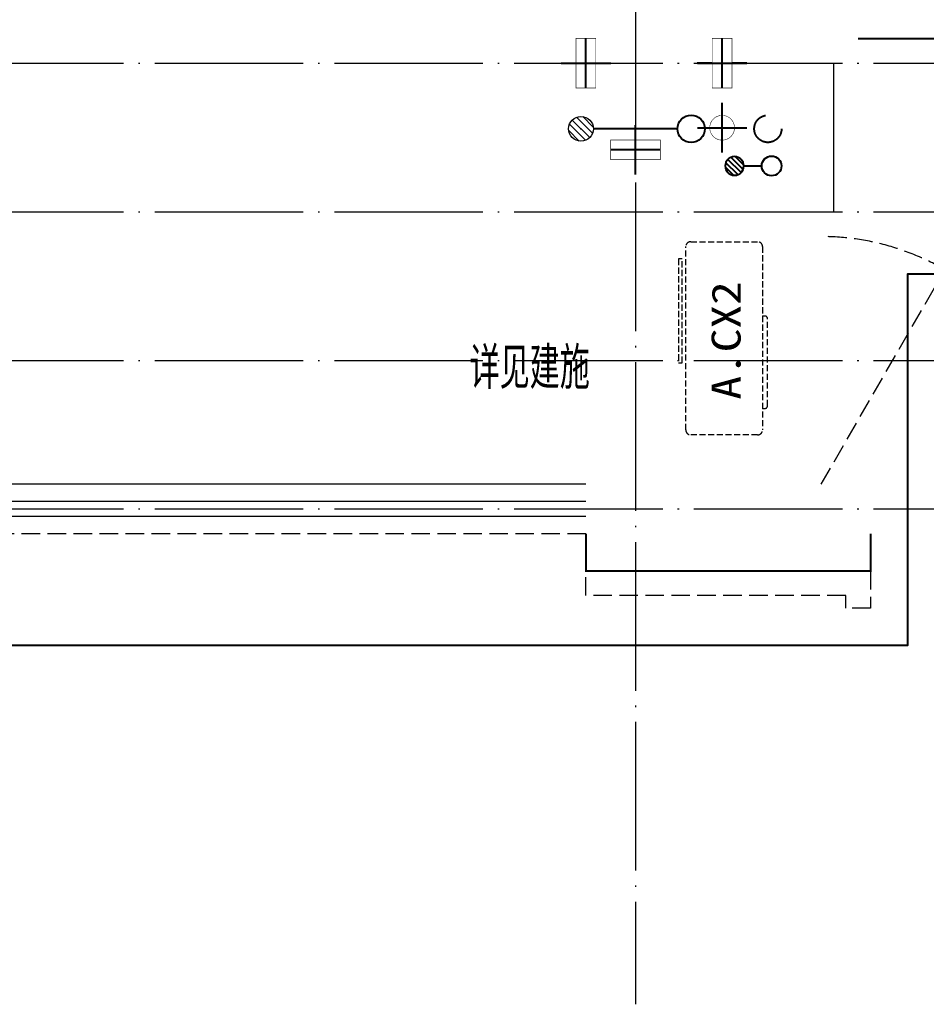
# Model space of a CAD drawing. Extents: x 27938 to 725830, y -209821 to 1628073.
# Drawn here: x 293529 to 297192, y 516740 to 520716 of the extents above; entities that cross this region are included whole.
import ezdxf

# ---------------------------------------------------------------- set-up
doc = ezdxf.new("R2010")
doc.units = 0
doc.header["$LTSCALE"] = 1000
doc.header["$MEASUREMENT"] = 0
doc.linetypes.add('DASH', pattern=[0.35, 0.25, -0.1])
doc.linetypes.add('DOTE', pattern=[2.42, 2, -0.2, 0.02, -0.2])
for name, color, linetype in [('3.5方案汇报，与郭总、侯月琴确定户型_t8$0$2020.03.04 -1安徽标准化洋房户型(UA）_t8_t8$0$看线', 154, 'Continuous'), ('EQUIP_地漏', 7, 'Continuous'), ('PUB_TEXT', 4, 'Continuous'), ('VPIPE-凝结', 150, 'Continuous'), ('VPIPE-废水', 31, 'Continuous'), ('VPIPE-雨水', 4, 'DASH'), ('机电标识类', 1, 'Continuous'), ('看线', 251, 'Continuous')]:
    doc.layers.add(name, color=color, linetype=linetype)
for name, color, linetype, lineweight in [('DOTE', 19, 'DOTE', 9), ('LVTRY', 1, 'Continuous', 13), ('WINDOW', 144, 'Continuous', 15), ('平面-栏杆', 135, 'Continuous', 15), ('平面-看线', 45, 'Continuous', 15), ('平面-空调室内机', 176, 'Continuous', 9), ('平面-空调预留孔', 173, 'Continuous', 15), ('空调', 76, 'Continuous', 13)]:
    doc.layers.add(name, color=color, linetype=linetype, lineweight=lineweight)
doc.styles.add('_TCH_AXIS', font='COMPLEX', dxfattribs={"bigfont": 'GBCBIG'})
doc.styles.add('黑体', font='')
doc.styles.get('黑体').set_extended_font_data('SimHei')

# ---------------------------------------------------------------- blocks, each defined once
blk = doc.blocks.new('FGDGDRGSDGDG')
at = {"layer": 'DOTE', "linetype": 'DOTE', "ltscale": 0.3}
for p, q in [((514082.5, 522348.5), (514082.5, 513948.5)), ((488182.5, 517748.5), (546982.5, 517748.5)), ((514882.5, 517748.5), (514882.5, 517148.5)), ((488182.5, 517148.5), (546982.5, 517148.5)), ((488182.5, 516548.5), (546982.5, 516548.5)), ((488182.5, 515948.5), (546982.5, 515948.5))]:
    blk.add_line(p, q, dxfattribs=at)
blk = doc.blocks.new('ferre')
at = {"layer": '平面-空调预留孔', "linetype": 'DASH', "ltscale": 0.1}
for p, q in [((93392.7, 115403.5), (93392.7, 115393.5)), ((93402.7, 115383.5), (93755.6, 115383.5)), ((93765.6, 115393.5), (93765.6, 115403.5))]:
    blk.add_line(p, q, dxfattribs=at)
blk.add_lwpolyline([(93996.7, 115742.6), (93576.8, 115742.6), (93576.8, 115727.5), (93996.7, 115727.5)], close=True, dxfattribs=at)
blk.add_lwpolyline([(94045.9, 115403.5), (93305.9, 115403.5, -0.414214), (93285.9, 115423.5), (93285.9, 115693.5, -0.414214), (93305.9, 115713.5), (94045.9, 115713.5, -0.414214), (94065.9, 115693.5), (94065.9, 115423.5, -0.414214)], format="xyb", close=True, dxfattribs=at)
for centre, start, end in [((93402.7, 115393.5), 180, 270), ((93755.6, 115393.5), 270, 0)]:
    blk.add_arc(centre, 10, start, end, dxfattribs=at)
at = {"layer": '平面-空调预留孔', "color": 251, "linetype": 'DASH', "ltscale": 0.1, "true_color": 0x636466, "style": '黑体', "width": 1.2}
blk.add_text('A.CX2', height=117.05, dxfattribs=at).set_placement((93428.3, 115492.1))
blk = doc.blocks.new('fergve')
at = {"layer": '平面-空调预留孔', "linetype": 'DASH', "ltscale": 0.1}
blk.add_blockref('ferre', (25670, -60415.8), dxfattribs=at)
blk = doc.blocks.new('dongkong')
blk.add_wipeout([(-603756, 210771), (-603756, 210570.8), (-603836, 210570.8), (-603836, 210771)])
at = {"layer": '机电标识类', "color": 250, "linetype": 'DASH', "ltscale": 400}
for p, q in [((-603796, 210771), (-603796, 210570.8)), ((-603896, 210670.7), (-603696, 210670.7))]:
    blk.add_line(p, q, dxfattribs=at)
at = {"layer": '空调', "color": 6, "linetype": 'DASH', "const_width": 2}
blk.add_lwpolyline([(-603756, 210771), (-603756, 210570.8), (-603836, 210570.8), (-603836, 210771)], close=True, dxfattribs=at)
blk = doc.blocks.new('GGDGDGDG')
at = {"layer": '机电标识类', "color": 250, "linetype": 'DASH', "ltscale": 400}
for p, q in [((704092.5, 766289.8), (704092.5, 766489.8)), ((704192.5, 766389.8), (703992.5, 766389.8))]:
    blk.add_line(p, q, dxfattribs=at)
at = {"layer": '空调', "color": 1, "linetype": 'DASH', "const_width": 2}
blk.add_lwpolyline([(704042.5, 766389.8, 0.999999), (704142.5, 766389.8, 0.999999), (704042.5, 766389.8)], format="xyb", dxfattribs=at)
blk = doc.blocks.new('$lvtry$00000171')
for p, q in [((-74.2, 10.6), (-10.6, 74.2)), ((-69.8, -27.4), (27.4, 69.8)), ((-53, -53), (53, 53)), ((-27.4, -69.8), (69.8, 27.4)), ((10.6, -74.2), (74.2, -10.6))]:
    blk.add_line(p, q)
blk.add_circle((0, 0), 75)
blk.add_point((0, 0))
blk = doc.blocks.new('$TwtSys$00000141')
at = {"color": 1}
for p, q in [((-47.1, 3.8), (-5, 45.9)), ((-47.1, 3.8), (-5, 45.9)), ((-43.6, -17.5), (17.5, 43.6)), ((-43.6, -17.5), (17.5, 43.6)), ((-33.2, -33.2), (33.2, 33.2)), ((-33.2, -33.2), (33.2, 33.2)), ((-16.2, -43.5), (43.8, 16.4)), ((-16.2, -43.5), (43.8, 16.4)), ((5.7, -46.1), (46.1, -5.7)), ((5.7, -46.1), (46.1, -5.7))]:
    blk.add_line(p, q, dxfattribs=at)
blk.add_circle((0, 0), 47, dxfattribs=at)
blk.add_circle((0, 0), 47, dxfattribs=at)

msp = doc.modelspace()

# ---------------------------------------------------------------- linework, layer by layer
at = {"color": 30, "const_width": 8}
msp.add_lwpolyline([(296966.6, 518640.4), (296966.6, 518490.4), (295816.6, 518490.4), (295816.6, 518640.4)], dxfattribs=at)
at = {"layer": '3.5方案汇报，与郭总、侯月琴确定户型_t8$0$2020.03.04 -1安徽标准化洋房户型(UA）_t8_t8$0$看线', "ltscale": 10}
msp.add_line((296916.6, 520640.4), (299416.6, 520640.4), dxfattribs=at)
at = {"layer": 'VPIPE-凝结', "ltscale": 0.1}
msp.add_lwpolyline([(296454.2, 520125.4), (296526.6, 520125.4)], dxfattribs=at)
at = {"layer": 'VPIPE-凝结'}
msp.add_circle((296566.6, 520125.4), 40, dxfattribs=at)
at = {"layer": 'VPIPE-废水'}
msp.add_circle((296241.6, 520275.4), 55, dxfattribs=at)
at = {"layer": 'VPIPE-雨水'}
msp.add_circle((296551.6, 520275.4), 55, dxfattribs=at)
at = {"layer": 'WINDOW', "color": 250, "linetype": 'DASH', "ltscale": 0.3}
msp.add_lwpolyline([(296766.6, 518840.4), (297266.6, 519706.5, 0.131652), (296766.6, 519840.4)], format="xyb", dxfattribs=at)
at = {"layer": '平面-栏杆'}
for p, q in [((295816.6, 518770.4), (289916.6, 518770.4)), ((295816.6, 518710.4), (289916.6, 518710.4))]:
    msp.add_line(p, q, dxfattribs=at)
at = {"layer": '平面-看线'}
msp.add_line((295816.6, 518840.4), (289916.6, 518840.4), dxfattribs=at)
at = {"layer": '平面-看线', "linetype": 'DASH', "ltscale": 0.3}
msp.add_line((295816.6, 518640.4), (289916.6, 518640.4), dxfattribs=at)
msp.add_lwpolyline([(296966.6, 518490.4), (296966.6, 518340.4), (296866.6, 518340.4), (296866.6, 518390.4), (295816.6, 518390.4), (295816.6, 518490.4)], dxfattribs=at)
at = {"layer": '看线', "color": 201}
msp.add_lwpolyline([(274516.6, 519690.4), (274516.6, 518190.4), (297116.6, 518190.4), (297116.6, 519690.4), (299516.6, 519690.4)], dxfattribs=at)

# ---------------------------------------------------------------- block references
msp.add_blockref('FGDGDRGSDGDG', (-218065.9, 2792))
at = {"xscale": -1}
msp.add_blockref('GGDGDGDG', (1000459.2, -246110.2), dxfattribs=at)
at = {"layer": 'EQUIP_地漏', "xscale": 0.8, "yscale": -0.8, "zscale": 0.8, "rotation": 179.9999999357402}
msp.add_blockref('$TwtSys$00000141', (296416.6, 520125.4), dxfattribs=at)
at = {"layer": 'LVTRY', "xscale": 0.6666666667107825, "yscale": 0.6666666667107825, "rotation": 269.9999999939778}
msp.add_blockref('$lvtry$00000171', (295796.6, 520275.4), dxfattribs=at)
at = {"layer": '平面-空调预留孔', "rotation": 90.00000000000001}
msp.add_blockref('fergve', (351517.7, 400083.7), dxfattribs=at)

# ---------------------------------------------------------------- texts
at = {"layer": 'PUB_TEXT', "style": '_TCH_AXIS'}
msp.add_text('详见建施', height=168.79, dxfattribs=at).set_placement((295346.3, 519225.1))

# ---------------------------------------------------------------- next in the draw order: block references
at = {"layer": '平面-空调室内机', "ltscale": 0.3, "xscale": -1}
for p, rotation in [((899612.6, 731211.3), 180), ((85345.9, 1123986.5), 270)]:
    msp.add_blockref('dongkong', p, dxfattribs=dict(at, rotation=rotation))
at = {"layer": '平面-空调室内机', "ltscale": 0.3, "rotation": 180}
msp.add_blockref('dongkong', (-307429.4, 731211.3), dxfattribs=at)

# ---------------------------------------------------------------- next in the draw order: linework, layer by layer
at = {"layer": 'VPIPE-凝结', "ltscale": 0.1}
msp.add_line((296186.6, 520275.4), (295846.6, 520275.4), dxfattribs=at)

# ---------------------------------------------------------------- next in the draw order: block references
at = {"layer": '平面-空调室内机', "ltscale": 0.3, "xscale": -1, "rotation": 180}
for p in [(899612.6, 731211.3), (900162.7, 731211.3)]:
    msp.add_blockref('dongkong', p, dxfattribs=at)

doc.saveas('drawing.dxf')
